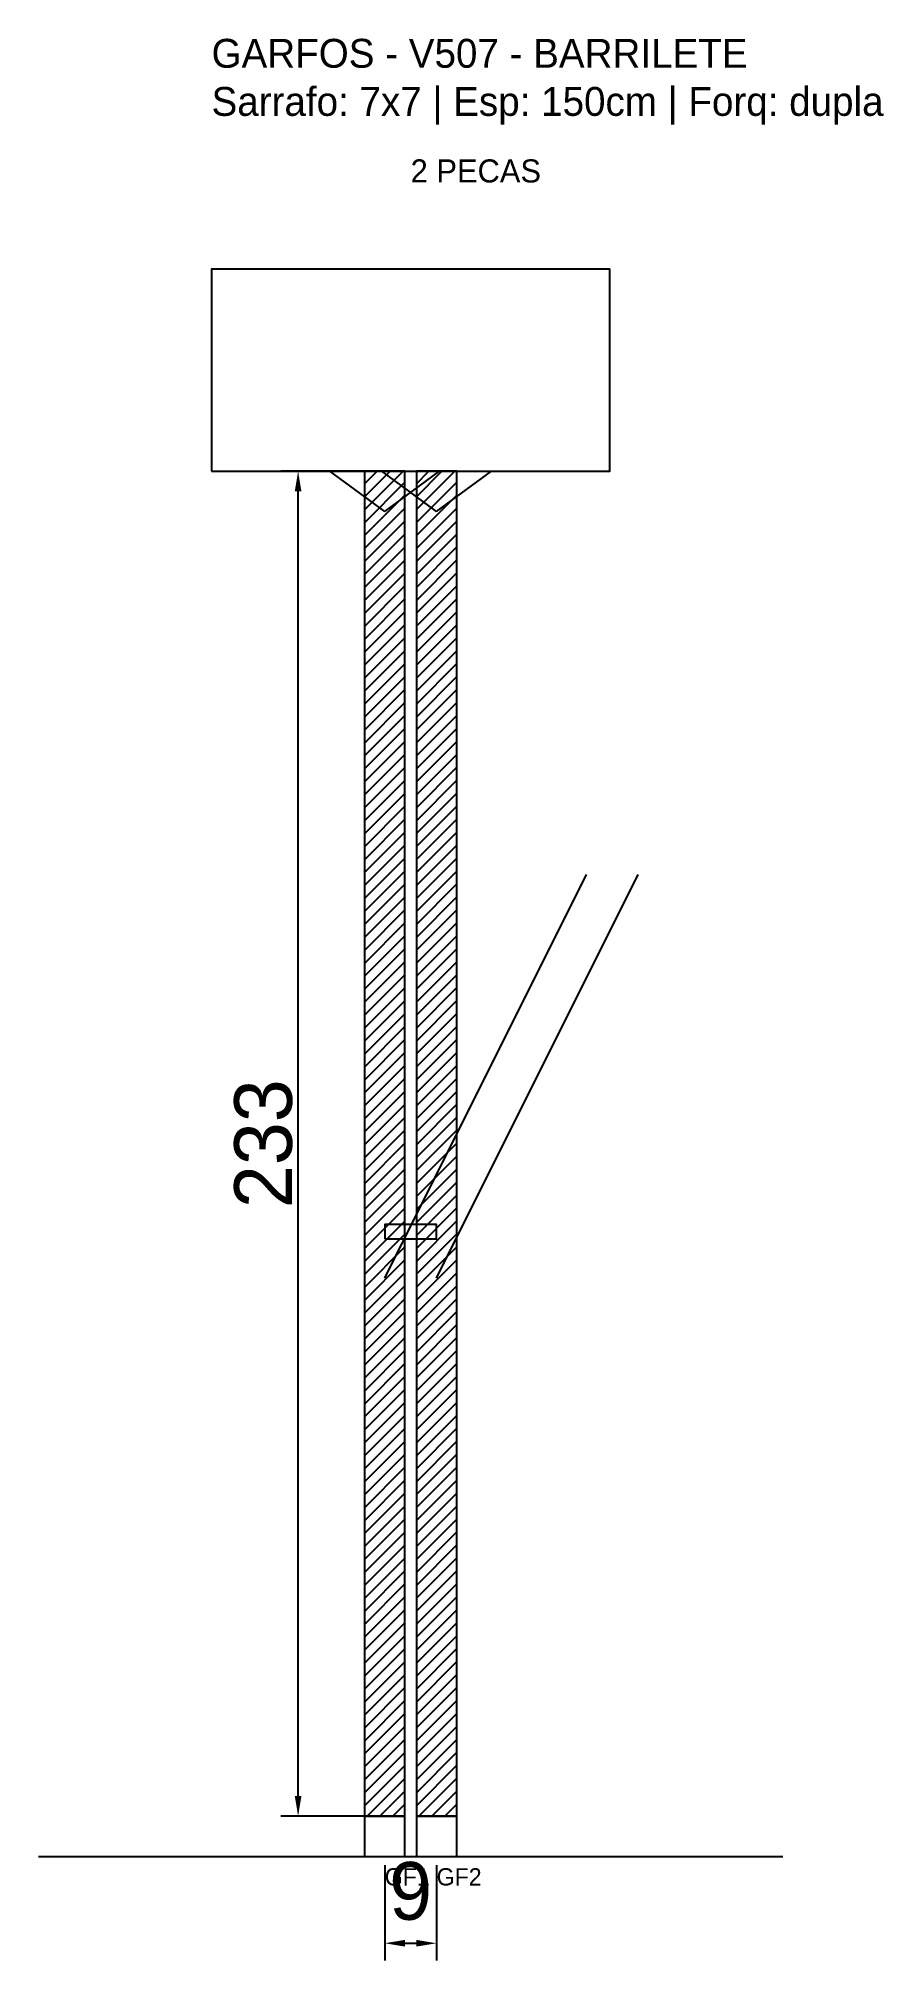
# Model space of a CAD drawing. Header units: metres. Extents: x -30 to 116, y -25 to 308.
import ezdxf

# ---------------------------------------------------------------- set-up
doc = ezdxf.new("R2010")
doc.units = ezdxf.units.M
for name, color, linetype in [('BARRA_ANCORAGEM', 1, 'Continuous'), ('COTA', 241, 'Continuous'), ('GARFOS OK', 3, 'Continuous'), ('NOME DA VIGA', 6, 'Continuous'), ('SARR_7x7', 40, 'Continuous'), ('TIRAS REESCORAMENTO', 252, 'Continuous'), ('VIGAS', 3, 'Continuous')]:
    doc.layers.add(name, color=color, linetype=linetype)
doc.dimstyles.new('EZ DXF', dxfattribs={"dimtxt": 10, "dimasz": 3.5, "dimexe": 3, "dimexo": 1.5, "dimgap": 1, "dimtad": 1, "dimdec": 1, "dimdsep": 46, "dimcen": 2.5, "dimazin": 3, "dimtfac": 1, "dimtmove": 0, "dimatfit": 3})

msp = doc.modelspace()

# ---------------------------------------------------------------- hatches: boundary and pattern name
at = {"layer": 'COTA'}
h = msp.add_hatch(dxfattribs=at)
h.set_pattern_fill('ANSI31', scale=0.5)
h.paths.add_polyline_path([(26.5, 0), (33.5, 0), (33.5, 233), (26.5, 233)])
h = msp.add_hatch(dxfattribs=at)
h.set_pattern_fill('ANSI31', scale=0.5)
h.paths.add_polyline_path([(35.5, 0), (42.5, 0), (42.5, 233), (35.5, 233)])

# ---------------------------------------------------------------- linework, layer by layer
at = {"layer": 'BARRA_ANCORAGEM'}
for p, q in [((30, 93.2), (64.95, 163.1)), ((39, 93.2), (73.95, 163.1))]:
    msp.add_line(p, q, dxfattribs=at)
at = {"layer": 'GARFOS OK'}
for p, q in [((30, 226), (20.5, 233)), ((20.5, 233), (39.5, 233)), ((39, 226), (29.5, 233)), ((29.5, 233), (48.5, 233)), ((30, 226), (39.5, 233)), ((39, 226), (48.5, 233))]:
    msp.add_line(p, q, dxfattribs=at)
at = {"layer": 'GARFOS OK', "linetype": 'CONTINUOUS'}
msp.add_line((-30, -7), (99, -7), dxfattribs=at)
at = {"layer": 'GARFOS OK'}
for points in [[(26.5, 0), (33.5, 0), (33.5, 233), (26.5, 233), (26.5, 0)], [(35.5, 0), (42.5, 0), (42.5, 233), (35.5, 233), (35.5, 0)]]:
    msp.add_lwpolyline(points, dxfattribs=at)
at = {"layer": 'SARR_7x7'}
for points in [[(26.5, -7), (33.5, -7), (33.5, 0), (26.5, 0), (26.5, -7)], [(35.5, -7), (42.5, -7), (42.5, 0), (35.5, 0), (35.5, -7)]]:
    msp.add_lwpolyline(points, dxfattribs=at)
at = {"layer": 'TIRAS REESCORAMENTO'}
msp.add_lwpolyline([(30, 100), (39, 100), (39, 102.5), (30, 102.5), (30, 100)], dxfattribs=at)
at = {"layer": 'VIGAS'}
msp.add_lwpolyline([(0, 233), (69, 233), (69, 268), (0, 268), (0, 233)], dxfattribs=at)

# ---------------------------------------------------------------- texts
at = {"layer": 'NOME DA VIGA'}
for s, height, p in [('2 PECAS', 4, (34.5, 283)), ('GF1', 3, (30, -12)), ('GF2', 3, (39, -12))]:
    msp.add_text(s, height=height, dxfattribs=at).set_placement(p)
at = {"layer": 'NOME DA VIGA', "insert": (0, 293), "char_height": 5, "attachment_point": 7}
msp.add_mtext('GARFOS - V507 - BARRILETE\\PSarrafo: 7x7 | Esp: 150cm | Forq: dupla', dxfattribs=at)

# ---------------------------------------------------------------- dimensions: what is measured, and where the dimension line sits
at = {"layer": 'COTA'}
msp.add_linear_dim(base=(15, 0), p1=(30, 0), p2=(30, 233), angle=90, dimstyle='EZ DXF', dxfattribs=at).render()
msp.add_linear_dim(base=(30, -22), p1=(30, -7), p2=(39, -7), dimstyle='EZ DXF', dxfattribs=at).render()

doc.saveas('drawing.dxf')
